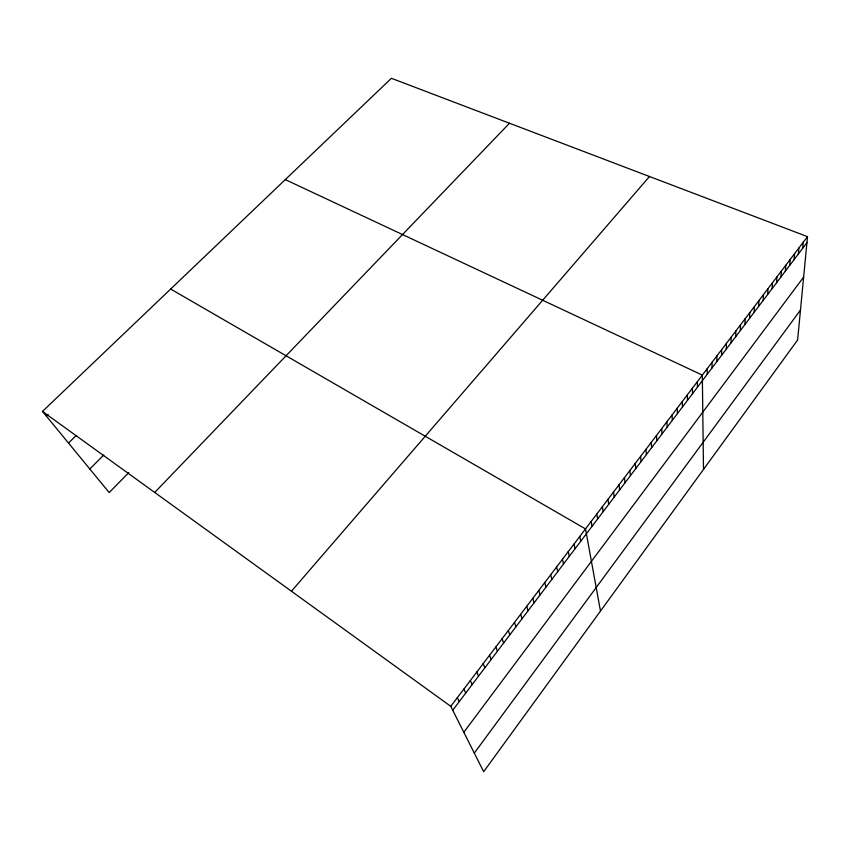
<?xml version="1.0" encoding="UTF-8"?>
<svg xmlns="http://www.w3.org/2000/svg" width="850" height="850" viewBox="0 0 850 850"><rect width="100%" height="100%" fill="white"/><g stroke="black" fill="none" stroke-linecap="round" stroke-linejoin="round"><path stroke-width="1.27" d="M716.837 361.59L716.869 355.98M721.597 355.311L721.65 349.679M726.314 349.074L726.41 343.411M731.021 342.869L731.138 337.184M735.686 336.696L735.834 331.001M740.339 330.565L740.509 324.838M744.951 324.477L745.163 318.729M749.541 318.41L749.774 312.641M754.109 312.386L754.375 306.595M758.646 306.393L758.944 300.581M763.162 300.433L763.481 294.599M767.656 294.514L767.996 288.66M772.119 288.618L772.491 282.742M776.549 282.763L776.953 276.866M780.959 276.941L781.384 271.023M785.347 271.15L785.804 265.211M789.714 265.391L790.192 259.441M794.049 259.664L794.559 253.693M798.362 253.969L798.894 247.977M802.655 248.306L803.207 242.292M807.5 236.651L797.619 340L483.661 771.704L450.766 706.318L42.5 411.411L391.404 78.296L807.5 236.651L450.766 706.318M474.3 753.1L800.477 310.08M463.824 732.264L803.633 277.068M452.731 710.218L806.926 242.675M291.433 591.228L649.496 176.513M154.711 492.458L509.49 123.239M128.786 472.579L109.183 492.564L42.5 411.411M89.802 468.977L103.753 455.026M68.489 443.041L76.001 435.689M46.367 416.118L48.11 414.439M285.303 179.605L702.334 375.105L703.492 469.423M170.659 289.043L585.512 528.913L600.482 611.065M457.342 697.659L459.244 701.611M463.866 689.074L465.715 693.069M470.348 680.542L472.143 684.59M476.786 672.063L478.529 676.164M483.172 663.648L484.861 667.792M489.526 655.286L491.162 659.483M495.826 646.988L497.409 651.227M502.095 638.743L503.625 643.025M508.311 630.551L509.798 634.886M514.494 622.423L515.929 626.79M520.625 614.338L522.017 618.758M526.724 606.316L528.062 610.778M532.78 598.347L534.066 602.852M538.794 590.421L540.037 594.968M544.765 582.558L545.966 587.148M550.704 574.738L551.852 579.371M556.601 566.982L557.706 571.646M562.456 559.268L563.518 563.975M568.278 551.607L569.287 556.346M574.058 543.989L575.025 548.771M579.806 536.435L580.731 541.248M591.175 521.454L592.025 526.341M596.817 514.038L597.614 518.957M602.416 506.664L603.171 511.626M607.973 499.343L608.696 504.337M613.498 492.065L614.178 497.101M618.991 484.84L619.629 489.897M624.442 477.647L625.048 482.747M629.871 470.517L630.434 475.639M635.258 463.42L635.779 468.584M640.613 456.365L641.102 461.561M645.936 449.363L646.383 454.591M651.217 442.404L651.631 447.663M656.476 435.487L656.848 440.767M661.693 428.612L662.033 433.925M666.889 421.781L667.186 427.125M672.042 414.991L672.318 420.357M677.174 408.234L677.407 413.642M682.263 401.529L682.465 406.959M687.331 394.857L687.491 400.318M692.367 388.237L692.495 393.72M697.361 381.65L697.468 387.154M707.211 368.688L707.242 374.244M712.045 362.312L712.056 367.901"/></g></svg>
